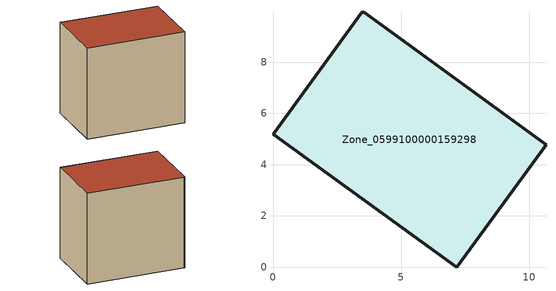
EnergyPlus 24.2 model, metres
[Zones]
Zone_0599100000159298
 floor ground (C_G): 3.48,9.95 3.58,9.92 10.65,4.77 7.17,0 0,5.18 z0.01
 wall outside (C_F): 7.17,0 10.65,4.77 3.58,9.92 3.48,9.95 0,5.18 7.17,0 z0.01:8.26
 roof outside (C_R): 0,5.18 7.17,0 10.65,4.77 3.58,9.92 3.48,9.95 z8.26
[BUILDING]
Pand.0599100000159298: North Axis=0; Terrain=City; Loads Convergence Tolerance Value=0.04; Temperature Convergence Tolerance Value=0.4; Solar Distribution=FullExterior; Maximum Number of Warmup Days=25; Minimum Number of Warmup Days=1
[Site:Location]
Rotterdam.The.Hague.AP_ZH_NLD Design_Conditions: Latitude=51.96; Longitude=4.45; Time Zone=1; Elevation=-4.5
[SITE:GROUNDTEMPERATURE:BUILDINGSURFACE]
18, 18, 18, 18, 18, 18, 18, 18, 18, 18, 18, 18
[MATERIAL] Thermal Absorptance=0.9; Solar Absorptance=0.7; Visible Absorptance=0.7
Name | Roughness | Thickness | Conductivity | Density | Specific Heat
G.TI.1946-1964 | MediumSmooth | 0.15 | 1 | 540 | 1210
F.TI.1946-1964 | Rough | 0.3 | 0.857143 | 1920 | 840
R.TI.1946-1964 | MediumRough | 0.2 | 0.277778 | 1500 | 1000
[CONSTRUCTION]
C_G: G.TI.1946-1964
C_F: F.TI.1946-1964
C_R: R.TI.1946-1964
[ZONE]
Zone_0599100000159298: Type=1; Multiplier=1; Ceiling Height=Autocalculate; Volume=Autocalculate; Floor Area=autocalculate; Part of Total Floor Area=Yes
[ZONEINFILTRATION:DESIGNFLOWRATE]
Infil_Zone_0599100000159298: Zone or ZoneList or Space or SpaceList=Zone_0599100000159298; Schedule=AlwaysOn; Design Flow Rate Calculation Method=Flow/Area; Flow Rate per Floor Area=0.003; Constant Term Coefficient=1; Temperature Term Coefficient=0; Velocity Term Coefficient=0; Velocity Squared Term Coefficient=0
[HVACTEMPLATE:ZONE:IDEALLOADSAIRSYSTEM]
Zone_0599100000159298: Maximum Heating Supply Air Temperature=50; Minimum Cooling Supply Air Temperature=13; Maximum Heating Supply Air Humidity Ratio=0.0156; Minimum Cooling Supply Air Humidity Ratio=0.0077; Heating Limit=NoLimit; Cooling Limit=NoLimit; Dehumidification Control Type=ConstantSensibleHeatRatio; Cooling Sensible Heat Ratio=0.7; Dehumidification Setpoint=60; Humidification Control Type=None; Humidification Setpoint=30; Outdoor Air Method=None; Outdoor Air Flow Rate per Person=0.00944; Outdoor Air Flow Rate per Zone Floor Area=0; Outdoor Air Flow Rate per Zone=0; Demand Controlled Ventilation Type=None; Outdoor Air Economizer Type=NoEconomizer; Heat Recovery Type=None; Sensible Heat Recovery Effectiveness=0.7; Latent Heat Recovery Effectiveness=0.65
[ZONECONTROL:THERMOSTAT]
ThermostatControl_Zone_0599100000159298: Zone or ZoneList=Zone_0599100000159298; Control Type Schedule=DualSetpointControlType; Control 1=Thermostat_Zone_0599100000159298; Temperature Difference Between Cutout And Setpoint=0
[THERMOSTATSETPOINT:DUALSETPOINT]
Thermostat_Zone_0599100000159298: Heating Setpoint Temperature Schedule=HeatingSetpoint_Zone_0599100000159298; Cooling Setpoint Temperature Schedule=CoolingSetpoint_Zone_0599100000159298
[SCHEDULE:COMPACT]
HeatingSetpoint_Zone_0599100000159298: Through: 12/31, For: AllDays, Until: 24:00, 21
CoolingSetpoint_Zone_0599100000159298: Through: 12/31, For: AllDays, Until: 24:00, 24
DualSetpointControlType: Through: 12/31, For: AllDays, Until: 24:00, 4
AlwaysOn: Through: 12/31, For: AllDays, Until: 24:00, 1
